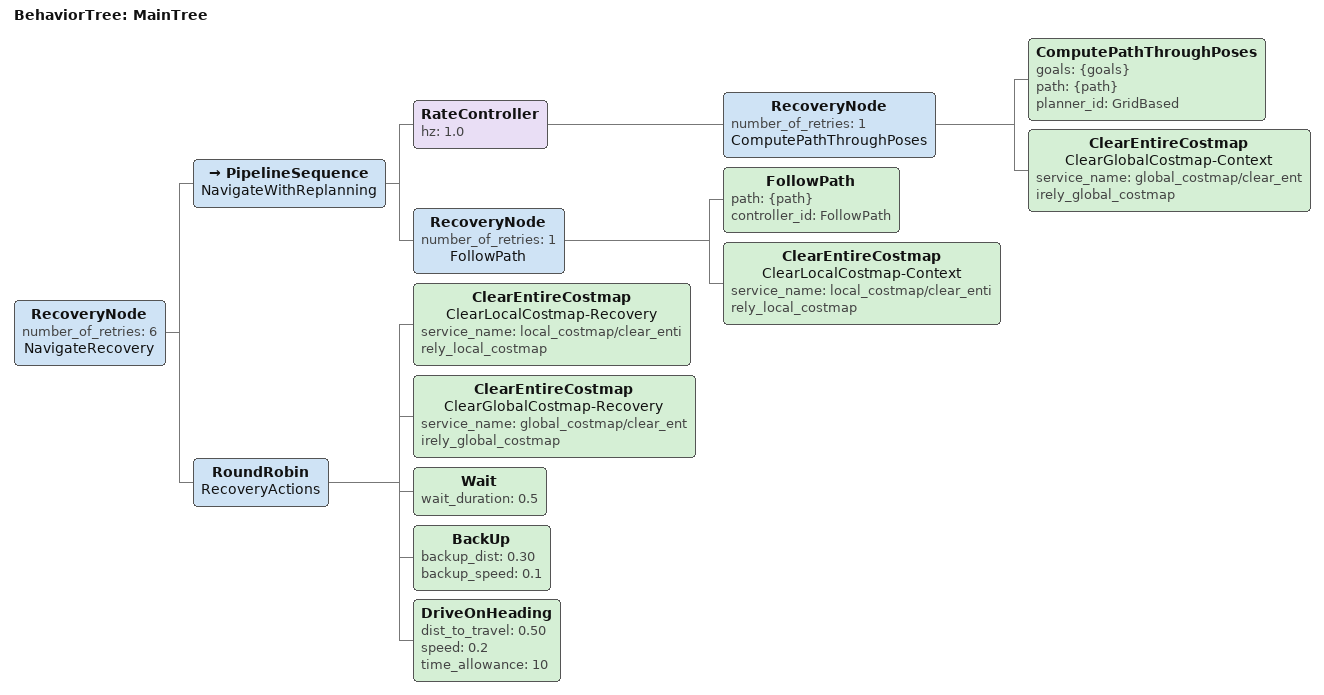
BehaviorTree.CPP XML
<root main_tree_to_execute="MainTree" BTCPP_format="4">
  <BehaviorTree ID="MainTree">
    <RecoveryNode number_of_retries="6" name="NavigateRecovery">
      <PipelineSequence name="NavigateWithReplanning">
        <RateController hz="1.0">
          <RecoveryNode number_of_retries="1" name="ComputePathThroughPoses">
            <ComputePathThroughPoses goals="{goals}" path="{path}" planner_id="GridBased"/>
            <ClearEntireCostmap name="ClearGlobalCostmap-Context" service_name="global_costmap/clear_entirely_global_costmap"/>
          </RecoveryNode>
        </RateController>
        <RecoveryNode number_of_retries="1" name="FollowPath">
          <FollowPath path="{path}" controller_id="FollowPath"/>
          <ClearEntireCostmap name="ClearLocalCostmap-Context" service_name="local_costmap/clear_entirely_local_costmap"/>
        </RecoveryNode>
      </PipelineSequence>
      <RoundRobin name="RecoveryActions">
        <ClearEntireCostmap name="ClearLocalCostmap-Recovery" service_name="local_costmap/clear_entirely_local_costmap"/>
        <ClearEntireCostmap name="ClearGlobalCostmap-Recovery" service_name="global_costmap/clear_entirely_global_costmap"/>
        <Wait wait_duration="0.5"/>
        <BackUp backup_dist="0.30" backup_speed="0.1"/>
        <DriveOnHeading dist_to_travel="0.50" speed="0.2" time_allowance="10"/>
      </RoundRobin>
    </RecoveryNode>
  </BehaviorTree>
</root>
